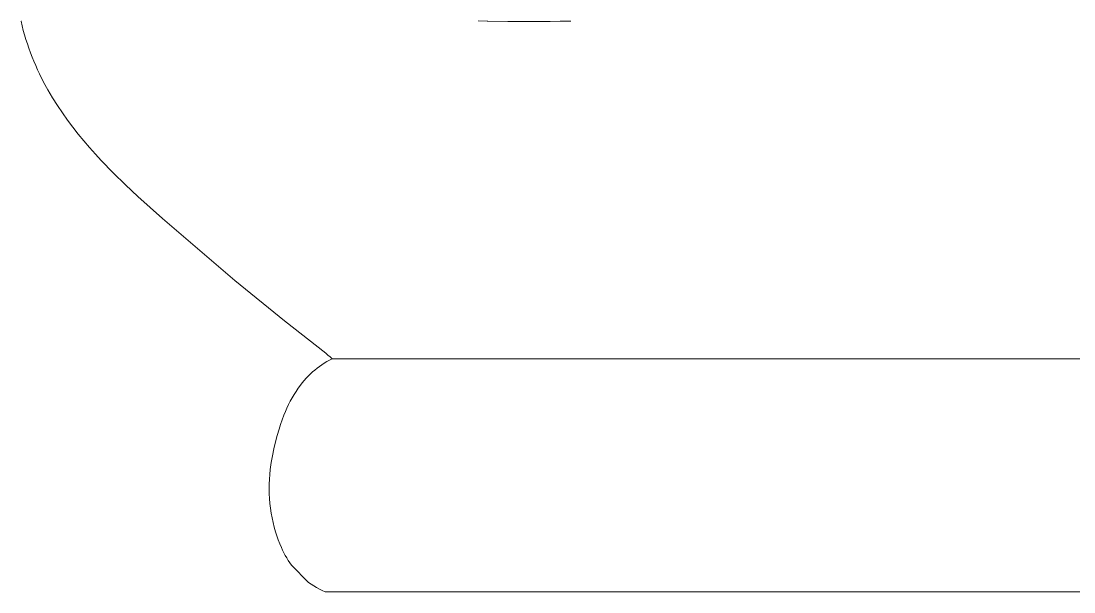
# Model space of a CAD drawing. Header units: inches. Extents: x -12 to 136, y -5 to 104.
# Drawn here: x -4.762 to -3.754, y 88.004 to 88.55 of the extents above; entities that cross this region are included whole.
import ezdxf

# ---------------------------------------------------------------- set-up
doc = ezdxf.new("R2010")
doc.units = ezdxf.units.IN
doc.layers.add('ZANO_R', color=7, linetype='Continuous', lineweight=0)

msp = doc.modelspace()

# ---------------------------------------------------------------- linework, layer by layer
at = {"layer": 'ZANO_R'}
for p, q in [((-4.76141, 88.54568), (-4.76245, 88.55015)), ((-4.76244, 88.55015), (-4.76243, 88.55013)), ((-4.76243, 88.55013), (-4.76243, 88.55012)), ((-4.76243, 88.55012), (-4.76242, 88.5501)), ((-4.76242, 88.5501), (-4.7624, 88.55009)), ((-4.7624, 88.55009), (-4.76239, 88.55007)), ((-4.76239, 88.55007), (-4.76238, 88.55006)), ((-4.76238, 88.55006), (-4.76237, 88.55004)), ((-4.76237, 88.55004), (-4.76236, 88.55003)), ((-4.76236, 88.55003), (-4.76234, 88.55002)), ((-4.76234, 88.55002), (-4.76233, 88.55)), ((-4.76233, 88.55), (-4.76232, 88.54999)), ((-4.76232, 88.54999), (-4.7623, 88.54998)), ((-4.7623, 88.54998), (-4.76229, 88.54997)), ((-4.76229, 88.54997), (-4.76227, 88.54996)), ((-4.76227, 88.54996), (-4.76226, 88.54995)), ((-4.76226, 88.54995), (-4.76224, 88.54994)), ((-4.76224, 88.54994), (-4.76223, 88.54993)), ((-4.76223, 88.54993), (-4.76221, 88.54992)), ((-4.76221, 88.54992), (-4.76219, 88.54991)), ((-4.76219, 88.54991), (-4.76218, 88.54991)), ((-4.76028, 88.54126), (-4.76141, 88.54568)), ((-4.3163, 88.55008), (-4.32493, 88.55023)), ((-4.3163, 88.55008), (-4.31557, 88.55007)), ((-4.29644, 88.5498), (-4.31557, 88.55007)), ((-4.29644, 88.5498), (-4.28669, 88.54973)), ((-4.28636, 88.54973), (-4.28669, 88.54973)), ((-4.28636, 88.54973), (-4.2768, 88.54971)), ((-4.27626, 88.54971), (-4.2768, 88.54971)), ((-4.27626, 88.54971), (-4.26678, 88.54975)), ((-4.2661, 88.54975), (-4.26678, 88.54975)), ((-4.2661, 88.54975), (-4.25664, 88.54984)), ((-4.25589, 88.54985), (-4.25664, 88.54984)), ((-4.25589, 88.54985), (-4.24636, 88.54998)), ((-4.24561, 88.54999), (-4.24636, 88.54998)), ((-4.24561, 88.54999), (-4.23595, 88.55015)), ((-4.75907, 88.53689), (-4.76028, 88.54126)), ((-4.75778, 88.53257), (-4.75907, 88.53689)), ((-4.75641, 88.52828), (-4.75778, 88.53257)), ((-4.75496, 88.52405), (-4.75641, 88.52828)), ((-4.75343, 88.51986), (-4.75496, 88.52405)), ((-4.75184, 88.51572), (-4.75343, 88.51986)), ((-4.75017, 88.51162), (-4.75184, 88.51572)), ((-4.74843, 88.50757), (-4.75017, 88.51162)), ((-4.74663, 88.50356), (-4.74843, 88.50757)), ((-4.74476, 88.4996), (-4.74663, 88.50356)), ((-4.74084, 88.49182), (-4.74476, 88.4996)), ((-4.73669, 88.48422), (-4.74084, 88.49182)), ((-4.7323, 88.47675), (-4.73669, 88.48422)), ((-4.72771, 88.46945), (-4.7323, 88.47675)), ((-4.72293, 88.46232), (-4.72771, 88.46945)), ((-4.71799, 88.45536), (-4.72293, 88.46232)), ((-4.7129, 88.44856), (-4.71799, 88.45536)), ((-4.70766, 88.4419), (-4.7129, 88.44856)), ((-4.7023, 88.43539), (-4.70766, 88.4419)), ((-4.69684, 88.42902), (-4.7023, 88.43539)), ((-4.69127, 88.42279), (-4.69684, 88.42902)), ((-4.68562, 88.41667), (-4.69127, 88.42279)), ((-4.67412, 88.4048), (-4.68562, 88.41667)), ((-4.66241, 88.39336), (-4.67412, 88.4048)), ((-4.6506, 88.38231), (-4.66241, 88.39336)), ((-4.62702, 88.3612), (-4.6506, 88.38231)), ((-4.55776, 88.30191), (-4.62702, 88.3612)), ((-4.51019, 88.26313), (-4.55776, 88.30191)), ((-4.47061, 88.23212), (-4.51019, 88.26313)), ((-4.46857, 88.23045), (-4.47061, 88.23212)), ((-4.46658, 88.22872), (-4.46857, 88.23045)), ((-4.47908, 88.21789), (-4.4768, 88.2196)), ((-4.4768, 88.2196), (-4.47447, 88.22123)), ((-4.47447, 88.22123), (-4.47209, 88.22278)), ((-4.47209, 88.22278), (-4.46965, 88.22425)), ((-4.46965, 88.22425), (-4.46717, 88.22563)), ((-4.46717, 88.22563), (-4.46464, 88.22693)), ((-4.46464, 88.22693), (-4.46658, 88.22872)), ((-4.46459, 88.22693), (-4.46464, 88.22693)), ((-4.46464, 88.22693), (-4.46464, 88.22693)), ((-4.46464, 88.22693), (-4.46464, 88.22693)), ((-4.46464, 88.22693), (-4.46463, 88.22693)), ((-4.46463, 88.22693), (-4.46442, 88.22693)), ((-4.46442, 88.22693), (-4.4633, 88.22693)), ((-4.4633, 88.22693), (-4.45845, 88.22693)), ((-4.45845, 88.22693), (-4.44, 88.22693)), ((-4.44, 88.22693), (-4.38018, 88.22693)), ((-4.38017, 88.22693), (-2.94132, 88.22693)), ((-4.48952, 88.20826), (-4.48756, 88.21032)), ((-4.48756, 88.21032), (-4.48554, 88.21232)), ((-4.48554, 88.21232), (-4.48345, 88.21425)), ((-4.48345, 88.21425), (-4.48129, 88.21611)), ((-4.48129, 88.21611), (-4.47908, 88.21789)), ((-4.4971, 88.19872), (-4.49495, 88.20169)), ((-4.49495, 88.20169), (-4.49322, 88.20394)), ((-4.49322, 88.20394), (-4.4914, 88.20613)), ((-4.4914, 88.20613), (-4.48952, 88.20826)), ((-4.50474, 88.18623), (-4.50297, 88.18944)), ((-4.50297, 88.18944), (-4.50111, 88.19259)), ((-4.50111, 88.19259), (-4.49915, 88.19569)), ((-4.49915, 88.19569), (-4.4971, 88.19872)), ((-4.50941, 88.17629), (-4.50796, 88.17965)), ((-4.50796, 88.17965), (-4.5064, 88.18297)), ((-4.5064, 88.18297), (-4.50474, 88.18623)), ((-4.51241, 88.1685), (-4.51076, 88.17289)), ((-4.51076, 88.17289), (-4.50941, 88.17629)), ((-4.51712, 88.15349), (-4.51534, 88.1596)), ((-4.51534, 88.1596), (-4.51393, 88.16407)), ((-4.51393, 88.16407), (-4.51241, 88.1685)), ((-4.51875, 88.14733), (-4.51712, 88.15349)), ((-4.52173, 88.13414), (-4.52035, 88.14076)), ((-4.52035, 88.14076), (-4.51875, 88.14733)), ((-4.5229, 88.12748), (-4.52173, 88.13414)), ((-4.52435, 88.11618), (-4.52385, 88.12079)), ((-4.52385, 88.12079), (-4.5229, 88.12748)), ((-4.52491, 88.10692), (-4.52471, 88.11155)), ((-4.52471, 88.11155), (-4.52435, 88.11618)), ((-4.52496, 88.10228), (-4.52491, 88.10692)), ((-4.52486, 88.09764), (-4.52496, 88.10228)), ((-4.52462, 88.09301), (-4.52486, 88.09764)), ((-4.52422, 88.08839), (-4.52462, 88.09301)), ((-4.52367, 88.08378), (-4.52422, 88.08839)), ((-4.52298, 88.0792), (-4.52367, 88.08378)), ((-4.52214, 88.07463), (-4.52298, 88.0792)), ((-4.52115, 88.0701), (-4.52214, 88.07463)), ((-4.52001, 88.06561), (-4.52115, 88.0701)), ((-4.51873, 88.06115), (-4.52001, 88.06561)), ((-4.51751, 88.05733), (-4.51873, 88.06115)), ((-4.51618, 88.05356), (-4.51751, 88.05733)), ((-4.51472, 88.04983), (-4.51618, 88.05356)), ((-4.51315, 88.04614), (-4.51472, 88.04983)), ((-4.512, 88.04363), (-4.51315, 88.04614)), ((-4.51078, 88.04115), (-4.512, 88.04363)), ((-4.50948, 88.03871), (-4.51078, 88.04115)), ((-4.5081, 88.03632), (-4.50948, 88.03871)), ((-4.50666, 88.03396), (-4.5081, 88.03632)), ((-4.50514, 88.03165), (-4.50666, 88.03396)), ((-4.50356, 88.02938), (-4.50514, 88.03165)), ((-4.48715, 88.0129), (-4.50356, 88.02938)), ((-4.48463, 88.01116), (-4.48715, 88.0129)), ((-4.48205, 88.00951), (-4.48463, 88.01116)), ((-4.47943, 88.00793), (-4.48205, 88.00951)), ((-4.47676, 88.00644), (-4.47943, 88.00793)), ((-4.47404, 88.00504), (-4.47676, 88.00644)), ((-4.47128, 88.00372), (-4.47404, 88.00504)), ((-4.47122, 88.00372), (-4.47127, 88.00372)), ((-4.47127, 88.00372), (-4.47127, 88.00372)), ((-4.47127, 88.00372), (-4.47127, 88.00372)), ((-4.47127, 88.00372), (-4.47126, 88.00372)), ((-4.47126, 88.00372), (-4.47106, 88.00372)), ((-4.47106, 88.00372), (-4.46992, 88.00372)), ((-4.46992, 88.00372), (-4.46502, 88.00372)), ((-4.46502, 88.00372), (-4.44642, 88.00372)), ((-4.44642, 88.00372), (-4.38608, 88.00372)), ((-4.38606, 88.00372), (-2.93469, 88.00372))]:
    msp.add_line(p, q, dxfattribs=at)

doc.saveas('drawing.dxf')
